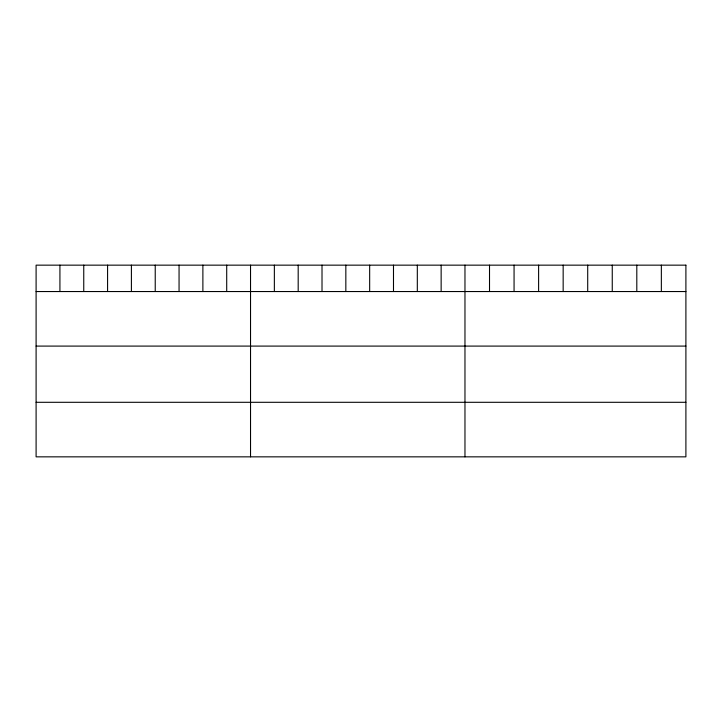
<?xml version="1.0" encoding="UTF-8"?>
<svg xmlns="http://www.w3.org/2000/svg" width="722" height="722" viewBox="0 0 722 722"><rect width="100%" height="100%" fill="white"/><g stroke="black" fill="none" stroke-linecap="round" stroke-linejoin="round"><path stroke-width="1.08" d="M36.1 291.544L685.9 291.544M36.1 346.091L685.9 346.091M36.1 402.298L685.9 402.298M661.352 265.154L661.352 291.544M636.804 265.154L636.804 291.544M612.256 265.154L612.256 291.544M587.708 265.154L587.708 291.544M563.16 265.154L563.16 291.544M538.612 265.154L538.612 291.544M514.064 265.154L514.064 291.544M489.516 265.154L489.516 291.544M464.968 265.154L464.968 456.845M441.142 265.154L441.142 291.544M417.316 265.154L417.316 291.544M393.49 265.154L393.49 291.544M369.664 265.154L369.664 291.544M345.838 265.154L345.838 291.544M322.012 265.154L322.012 291.544M298.186 265.154L298.186 291.544M274.36 265.154L274.36 291.544M250.534 265.154L250.534 456.845M226.708 265.154L226.708 291.544M202.882 265.154L202.882 291.544M179.056 265.154L179.056 291.544M155.23 265.154L155.23 291.544M131.404 265.154L131.404 291.544M107.578 265.154L107.578 291.544M83.752 265.154L83.752 291.544M59.926 265.154L59.926 291.544M685.9 265.154L36.1 265.154L36.1 456.845L685.9 456.845L685.9 265.154"/></g></svg>
